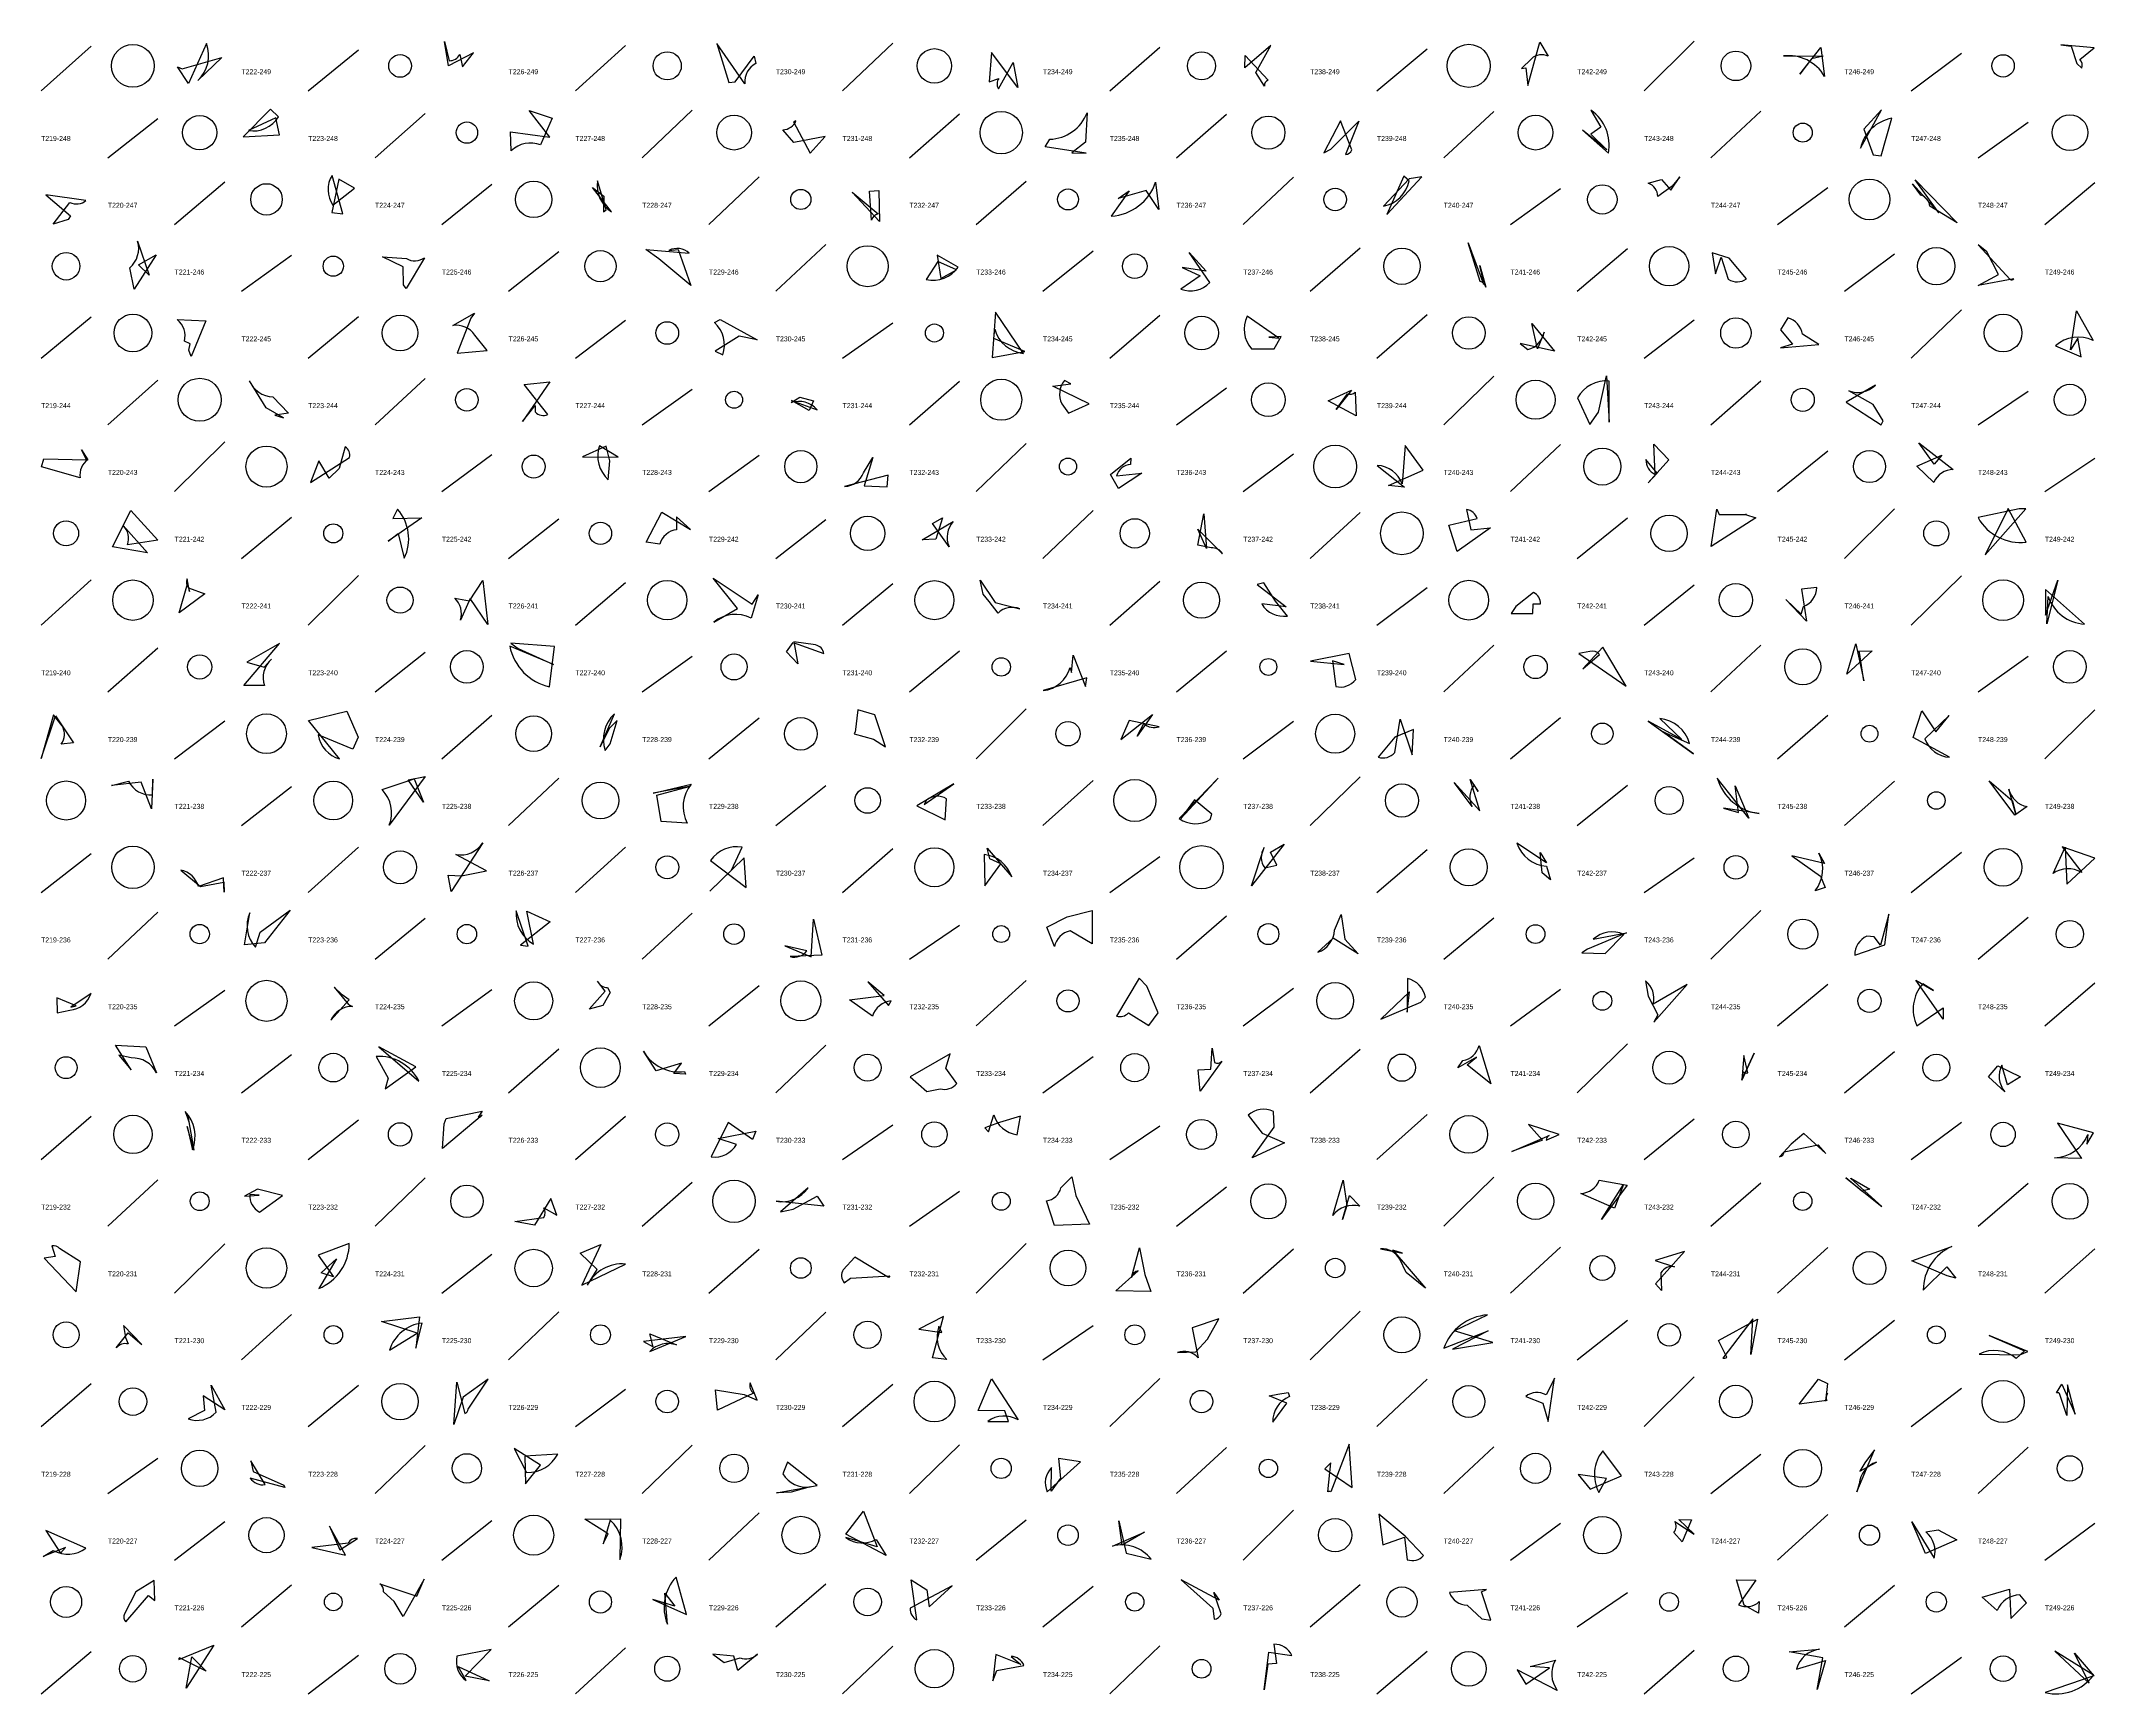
# Model space of a CAD drawing. Header units: millimetres. Extents: x -1 to 9990, y 0 to 15990.
# Drawn here: x 8760 to 9990, y 9000 to 9990 of the extents above; entities that cross this region are included whole.
import ezdxf

# ---------------------------------------------------------------- set-up
doc = ezdxf.new("R2010")
doc.units = ezdxf.units.MM
doc.layers.add('TEXT', color=3, linetype='Continuous')
doc.layers.add('WALL', color=1, linetype='Continuous')

msp = doc.modelspace()

# ---------------------------------------------------------------- linework, layer by layer
for points in [[(8844.5, 9973.2), (8868.2, 9980.1), (8853.9, 9966.2, 0.3), (8859.1, 9988.3), (8848.3, 9964.5), (8841.8, 9974.4)], [(9003.9, 9975), (9001.6, 9989.5), (9004.3, 9978.1, 0.3), (9010.8, 9981.8), (9012.3, 9974.4), (9018.9, 9982.7)], [(9175.7, 9965.4), (9187.1, 9980.7), (9188, 9976.5, 0.3), (9181.5, 9964.3), (9164.7, 9988.3), (9171.9, 9965.1)], [(9650.3, 9963.3), (9657.5, 9989.1), (9662.6, 9980.8, 0.3), (9652.5, 9979.3), (9646.6, 9973.4), (9649.2, 9973.8)], [(9329.2, 9983), (9327.8, 9965.5), (9333.6, 9967.5, 0.3), (9333.3, 9961.2), (9342.2, 9977.1), (9344.9, 9962.1)], [(9480.9, 9973.8), (9481.2, 9981.2), (9494.8, 9966.4, 0.3), (9492.6, 9962.9), (9487.4, 9971.1), (9496.4, 9987.2)], [(9813.2, 9970), (9825.8, 9985.9), (9828.1, 9968.7, 0.3), (9803.4, 9980.9), (9827.2, 9980.8), (9820.3, 9979.2)], [(9975.7, 9986.7), (9979.1, 9976.4), (9982.1, 9973.6, 0.3), (9980.9, 9978.9), (9989.5, 9985.8), (9969.5, 9987.6)], [(8902.7, 9933.6), (8900.5, 9943.8), (8884.2, 9936.2, 0.3), (8902.1, 9944.4), (8897.3, 9949.1), (8881.1, 9932.5)], [(9052.3, 9948.2), (9066.1, 9943.7), (9059.1, 9927.6, 0.3), (9041.6, 9924.1), (9041.1, 9935.5), (9064.6, 9932.3)], [(9229.5, 9932.7), (9210.9, 9929.1), (9204.2, 9936.7, 0.3), (9212.1, 9942.1), (9210.6, 9941.4), (9220.6, 9922.7)], [(9385.9, 9922.7), (9361.3, 9926.4), (9364.1, 9931, 0.3), (9386.4, 9946.9), (9385.4, 9929.2), (9377.2, 9923)], [(9532.5, 9925), (9549.2, 9941.9), (9541.1, 9921.9, 0.3), (9544.9, 9924.7), (9538.2, 9942), (9528.3, 9922.9)], [(9697.6, 9924.7), (9683.1, 9936.4), (9698.6, 9922.7, 0.3), (9688.2, 9948.4), (9694.2, 9938.2), (9688.2, 9934.1)], [(9857.2, 9921.7), (9861.9, 9921.2), (9868.3, 9943.6, 0.3), (9849.6, 9925.6), (9862.1, 9948.7), (9851.6, 9937)], [(8934.1, 9887.1), (8940.7, 9886.4), (8934.3, 9909.4, 0.3), (8934.8, 9891.6), (8947.8, 9901.8), (8938.4, 9907.2)], [(9096.9, 9887.5), (9098.5, 9888.7), (9093.3, 9906.1, 0.3), (9101.6, 9887.6), (9090.3, 9902.1), (9097.1, 9896.9)], [(9405.1, 9895.5), (9411.7, 9900.1), (9400.9, 9884.9, 0.3), (9427.5, 9905.3), (9429.3, 9889), (9421.8, 9900.3)], [(9586.9, 9908.6), (9579.3, 9907.4), (9563.9, 9890.9, 0.3), (9579.4, 9906.1), (9576.1, 9909), (9565.9, 9886)], [(9741.5, 9908.5), (9736.9, 9903), (9728.3, 9896.8, 0.3), (9722.5, 9904.7), (9730.4, 9907), (9736, 9900.6)], [(9882.4, 9906.7), (9907.6, 9881), (9891.2, 9890.9, 0.3), (9885.8, 9897.5), (9880.8, 9904.4), (9896.5, 9886.9)], [(8776.3, 9882.9), (8767.3, 9880.1), (8777.3, 9893.2, 0.3), (8786.9, 9894.4), (8762.8, 9897.8), (8777.7, 9885.2)], [(9262.2, 9881.7), (9245.7, 9899.4), (9261.3, 9886.3, 0.3), (9257.4, 9882.6), (9256.1, 9900), (9261.8, 9900.3)], [(8829, 9861.9), (8815.7, 9841.2), (8813.1, 9854.1, 0.3), (8817.8, 9870), (8824.7, 9849.7), (8818.3, 9855.9)], [(9129.9, 9859.5), (9122.2, 9865), (9148.2, 9862.9, 0.3), (9136, 9864.5), (9141.6, 9865.1), (9149.1, 9843.5)], [(9623, 9849.3), (9621.6, 9855.4), (9625.3, 9842.5, 0.3), (9621.8, 9845.9), (9614.6, 9869.1), (9623.8, 9844.3)], [(9925.3, 9863.7), (9920.1, 9867.9), (9939.2, 9847.1, 0.3), (9941.4, 9847.4), (9920.1, 9843.5), (9932.3, 9850)], [(8976.8, 9854.6), (8964.5, 9860.7), (8978.8, 9859.6, 0.3), (8989.7, 9860.1), (8978.7, 9841.6), (8977, 9843.9)], [(9308.3, 9852.8), (9297, 9857.9), (9290.1, 9847.1, 0.3), (9309.3, 9854.4), (9296.7, 9861.7), (9298.9, 9847.7)], [(9443.3, 9854.2), (9454.2, 9849.2), (9442.6, 9841.3, 0.3), (9460, 9845.2), (9447.6, 9863.3), (9457.8, 9852.1)], [(9762.8, 9850.4), (9766.2, 9860.5), (9770.4, 9847.2, 0.3), (9781.3, 9847.4), (9770.9, 9859.9), (9760.8, 9863)], [(9975.4, 9805), (9979, 9828.2), (9988.9, 9810.6, 0.3), (9966.3, 9807.3), (9981.7, 9800.7), (9979.8, 9812)], [(8848.5, 9804.8), (8849.3, 9808.6), (8845.8, 9810.1, 0.3), (8841.6, 9823), (8858.7, 9822.2), (8849.8, 9801)], [(9009.2, 9803), (9027.2, 9804.6), (9019.7, 9813.8, 0.3), (9006.6, 9819.4), (9019.5, 9826.8), (9017.3, 9823.9)], [(9178.1, 9813.2), (9163.7, 9804.2), (9168.3, 9801.9, 0.3), (9163.2, 9821.3), (9166.7, 9823), (9188.9, 9811)], [(9349.2, 9803.9), (9330.6, 9811.7), (9331.1, 9817.2, 0.3), (9348.4, 9802.7), (9331.5, 9827.5), (9329.5, 9800.3)], [(9495.3, 9812.6), (9501.3, 9811.9), (9482.2, 9825, 0.3), (9484.9, 9805.5), (9498.5, 9805.6), (9502.7, 9812.9)], [(9666.3, 9804.2), (9645.7, 9808.7), (9650.4, 9805.1, 0.3), (9660.2, 9815.5), (9656.2, 9805.6), (9652.8, 9820.6)], [(9801.7, 9806.2), (9824.7, 9808.1), (9814.8, 9814.2, 0.3), (9806, 9824.1), (9801.7, 9816.9), (9808.8, 9808.4)], [(8905.1, 9764.1), (8894.8, 9770.1), (8884.8, 9786.4, 0.3), (8898.8, 9776.8), (8908.1, 9767), (8900, 9765.7)], [(9048.3, 9761.9), (9055.8, 9771.5), (9055.8, 9767.7, 0.3), (9063.5, 9766.1), (9049.3, 9784.1), (9064.6, 9785.7)], [(9365.9, 9783.1), (9376.6, 9784.5), (9372.9, 9786.5, 0.3), (9371.3, 9772.6), (9375.3, 9767), (9387.6, 9772.6)], [(9544.8, 9780.8), (9535.5, 9769.1), (9542.3, 9778.6, 0.3), (9546.9, 9779.5), (9547.6, 9765.4), (9530.9, 9774.4)], [(9697.4, 9789.3), (9699, 9761.6), (9699.1, 9786.2, 0.3), (9680.2, 9776.2), (9687.5, 9760.1), (9692.7, 9767.5)], [(9863.2, 9762.3), (9857.1, 9772.2), (9842.7, 9780.3, 0.3), (9858.5, 9783.8), (9841, 9773.5), (9862, 9760)], [(9219.9, 9768.5), (9209.4, 9774.6), (9224.8, 9769, 0.3), (9209.3, 9773.3), (9214.5, 9776.5), (9222.6, 9774.3)], [(8787.3, 9739), (8784.2, 9745.1), (8788.1, 9739.1, 0.3), (8783.4, 9728.3), (8760.2, 9734.8), (8761.7, 9739.6)], [(8926.4, 9738.4), (8921.3, 9725.5), (8944.8, 9740.4, 0.3), (8942.1, 9746.9), (8938.6, 9733.9), (8932.5, 9728.1)], [(9084.2, 9740.8), (9105.6, 9740.7), (9094.4, 9747.5, 0.3), (9099.7, 9727.1), (9100.6, 9738.5), (9098.5, 9747.2)], [(9587.8, 9732.8), (9577, 9747.6), (9575.1, 9724.6, 0.3), (9560.2, 9735.7), (9576.5, 9722.7), (9566.9, 9723.7)], [(9722.5, 9725.2), (9727.8, 9731), (9721.1, 9739.3, 0.3), (9726.6, 9730.3), (9725.9, 9748.5), (9734.8, 9739)], [(9893.7, 9736.5), (9884.6, 9749.3), (9905.2, 9733.2, 0.3), (9893.5, 9725.5), (9883.3, 9735.3), (9898.3, 9741.8)], [(9266.7, 9722.9), (9267.4, 9729.8), (9241.2, 9723.1, 0.3), (9252.5, 9731.3), (9258.2, 9740.4), (9252.9, 9723.4)], [(9400.4, 9730.3), (9412.6, 9740), (9412.4, 9736.3, 0.3), (9404.1, 9729.5), (9419.2, 9731), (9405.2, 9721.8)], [(8813.7, 9708.6), (8829.9, 9690.9), (8811.8, 9688.2, 0.3), (8809.1, 9699.7), (8823.7, 9683.4), (8802.7, 9687)], [(8967.9, 9690.3), (8973.9, 9694.9), (8977.5, 9680.1, 0.3), (8973.5, 9709.5), (8970.7, 9703.8), (8988.1, 9704.3)], [(9149, 9697.4), (9140.6, 9704.8), (9140.6, 9697.2, 0.3), (9130.5, 9688.6), (9122.3, 9689.8), (9131.8, 9707.6)], [(9457.9, 9686), (9452.8, 9697.5), (9467.5, 9682.8, 0.3), (9460.7, 9686.3), (9452.8, 9687.9), (9456.4, 9706.6)], [(9608, 9684.1), (9603.1, 9699.9), (9620.1, 9703.8, 0.3), (9613.6, 9709.2), (9616.2, 9697.1), (9628, 9698.4)], [(9763.5, 9709.5), (9765, 9706.3), (9781.3, 9706.3, 0.3), (9780.7, 9706.3), (9786.9, 9704.3), (9760.1, 9687.2)], [(9948.6, 9709.7), (9944.7, 9709.7), (9920, 9704.4, 0.3), (9948.8, 9689.7), (9938, 9709.8), (9924.2, 9682.1)], [(9295.9, 9691.5), (9287.7, 9691.1), (9306.3, 9702.2, 0.3), (9303.8, 9686.9), (9293.9, 9701), (9299.8, 9704.3)], [(8847.7, 9664.8), (8848.9, 9660.1), (8847.5, 9667.8, 0.3), (8848.3, 9662.3), (8858, 9658.8), (8842.6, 9647.4)], [(9185.9, 9652.5), (9189.5, 9658.2), (9185.2, 9644.2, 0.3), (9162.8, 9641.8), (9177, 9649.9), (9162.4, 9668.2)], [(9027.6, 9640.5), (9017, 9656), (9011.1, 9643.1, 0.3), (9007.7, 9656.1), (9016.6, 9654.5), (9024.5, 9666.7)], [(9322.3, 9667), (9331.3, 9653.5), (9346.2, 9649.8, 0.3), (9333.1, 9647.2), (9327.7, 9654.1), (9324.1, 9658.5)], [(9488.3, 9664.4), (9505.6, 9650.9), (9491, 9652.7, 0.3), (9506.4, 9645.5), (9499.3, 9654.4), (9492.2, 9665.3)], [(9653.4, 9647.1), (9653.6, 9652.8), (9658, 9652.7, 0.3), (9653.8, 9659.6), (9643.2, 9651.1), (9640.4, 9647.1)], [(9804.8, 9655.3), (9814.1, 9646.7), (9815.4, 9651.2, 0.3), (9823.5, 9662.6), (9814.3, 9661.5), (9817.2, 9642.4)], [(9967.7, 9666.9), (9961.3, 9640.9), (9961.9, 9657.2, 0.3), (9983.8, 9640.6), (9960.5, 9661.3), (9960.5, 9646.1)], [(8883.2, 9617.9), (8893.6, 9614.9), (8897.9, 9619.6, 0.3), (8893.8, 9603.8), (8881.4, 9603.8), (8902.8, 9629.1)], [(9045.7, 9626.1), (9066.8, 9616.5), (9040.7, 9627.5, 0.3), (9064.5, 9603.1), (9067.5, 9627.2), (9041.4, 9629.3)], [(9206.5, 9624), (9210.4, 9629.6), (9228.8, 9623, 0.3), (9223.8, 9628.2), (9210.8, 9630), (9213.2, 9616.8)], [(9385.5, 9603.2), (9386.2, 9608.4), (9360.2, 9600.8, 0.3), (9376.3, 9614.7), (9377, 9611.6), (9378, 9622.1)], [(9540.4, 9616.4), (9533.5, 9618.6), (9535.3, 9603.3, 0.3), (9547.3, 9607.5), (9543.4, 9623.1), (9520.2, 9618.5)], [(9695.3, 9626.8), (9683.3, 9613.9), (9693.4, 9622.5, 0.3), (9687.6, 9624.3), (9681, 9623), (9709.2, 9603.5)], [(9846.9, 9628.8), (9851.7, 9606.7), (9849, 9623.7, 0.3), (9847.7, 9624.4), (9856.5, 9624.6), (9841.5, 9610.7)], [(8768.7, 9585.7), (8779.5, 9569.5), (8772.1, 9568.7, 0.3), (8772.6, 9579.8), (8767.4, 9586.4), (8760.1, 9560.1)], [(8949.9, 9572.9), (8946.7, 9565.8), (8926, 9574.3, 0.3), (8938.8, 9560), (8920.2, 9582.9), (8943.1, 9588.6)], [(9100.2, 9578.2), (9094.8, 9567.1), (9103.4, 9586.9, 0.3), (9097.9, 9564.9), (9100.8, 9569), (9105.1, 9583)], [(9259.3, 9586.4), (9249.1, 9589.4), (9247.5, 9575.9, 0.3), (9247, 9575), (9258.6, 9571.8), (9265.8, 9567.1)], [(9425.6, 9586.6), (9416.5, 9573.5), (9420.5, 9581.2, 0.3), (9429.6, 9579.2), (9411.6, 9583), (9406.7, 9571.6)], [(9582, 9577.6), (9570.7, 9573), (9560.7, 9560.9, 0.3), (9570.7, 9563.8), (9573.9, 9583.7), (9581.1, 9562.3)], [(9749.6, 9562.9), (9731.4, 9576.2), (9747.3, 9569.2, 0.3), (9729.4, 9584.2), (9742.6, 9571.6), (9722.5, 9582.5)], [(9894.8, 9576.1), (9902.7, 9585.9), (9888.1, 9572, 0.3), (9903, 9560.9), (9881.1, 9572.8), (9886.4, 9588.7)], [(8820, 9545.9), (8802.1, 9544), (8812.4, 9546.5, 0.3), (8826.8, 9538.3), (8826.9, 9547.7), (8826.1, 9530.1)], [(8979.9, 9547.3), (8990, 9549.4), (8968.5, 9520.3, 0.3), (8964.2, 9541.5), (8983.4, 9547.9), (8989.1, 9534)], [(9148.1, 9543.3), (9126.6, 9539.4), (9149.3, 9544.8, 0.3), (9146.9, 9521.4), (9131.4, 9522.5), (9128.8, 9538.2)], [(9284.5, 9531.8), (9301.5, 9523.4), (9302.3, 9536.1, 0.3), (9290.2, 9535.3), (9288.8, 9532.7), (9306.6, 9544.9)], [(9442.5, 9524.2), (9464.9, 9548.4), (9441.6, 9524.2, 0.3), (9460.2, 9523.6), (9461.1, 9526.8), (9450.8, 9535.4)], [(9615.9, 9547.5), (9620.6, 9540.4), (9618.3, 9544.3, 0.3), (9617, 9531.5), (9606.3, 9545.7), (9621.7, 9528.8)], [(9774.5, 9543.8), (9782.8, 9524.4), (9763.8, 9548.4, 0.3), (9788.9, 9527.2), (9767.6, 9530.4), (9776.6, 9527.9)], [(9940.7, 9534.8), (9942.6, 9526.9), (9938.5, 9541.7, 0.3), (9949.4, 9531.4), (9942.1, 9526.2), (9926.6, 9546.8)], [(9011.8, 9489.9), (9026.7, 9492.8), (9008.4, 9502.6, 0.3), (9024.6, 9509.7), (9005.6, 9480.5), (9003.8, 9490.3)], [(9504.4, 9508.8), (9484.8, 9483.9), (9492.4, 9506.8, 0.3), (9492.8, 9494.6), (9500, 9496.2), (9496.2, 9504.1)], [(9657.7, 9503.9), (9661.6, 9497.7), (9643.8, 9509.5, 0.3), (9661.6, 9495.6), (9663.9, 9487.4), (9658.9, 9491.7)], [(9160.5, 9480.8), (9173.5, 9493.2), (9179.9, 9507, 0.3), (9161, 9499), (9182.2, 9482.8), (9181.1, 9500.7)], [(9328.2, 9500), (9326.6, 9506.4), (9341.3, 9489.3, 0.3), (9324.8, 9502.6), (9325.1, 9483.8), (9334.8, 9497)], [(9825.6, 9489.7), (9828.4, 9482.9), (9822.5, 9481, 0.3), (9824.6, 9503.5), (9828.1, 9497.2), (9808.4, 9501.9)], [(9990, 9500.4), (9970.3, 9507.2), (9982.1, 9491.9, 0.3), (9964.9, 9491.2), (9972.1, 9507.1), (9973.2, 9484.9)], [(8869.7, 9480.1), (8869.3, 9488.6), (8854.2, 9483.4, 0.3), (8843.7, 9493.3), (8855.4, 9483.5), (8869.4, 9486)], [(8893.8, 9449.7), (8881.9, 9448.6), (8885, 9467.7, 0.3), (8888.4, 9447.1), (8891.3, 9456.1), (8909.1, 9469.4)], [(9047.2, 9448.3), (9051.7, 9447.8), (9044.6, 9469, 0.3), (9054.9, 9449), (9051, 9468.8), (9064.8, 9462.3)], [(9222.5, 9463.9), (9227.6, 9442.3), (9208.7, 9441.5, 0.3), (9218.6, 9444.9), (9205.5, 9447.9), (9221.2, 9441.3)], [(9389.4, 9469.1), (9389.4, 9449.1), (9376.2, 9456.9, 0.3), (9366.9, 9447.5), (9362.3, 9459.2), (9374.5, 9465.3)], [(9548.7, 9443.2), (9533.8, 9452.6), (9524.7, 9444.1, 0.3), (9534.6, 9457.4), (9538.5, 9466.8), (9540.7, 9452)], [(9861.6, 9448.3), (9857.7, 9453.4), (9853.4, 9453.8, 0.3), (9846.2, 9442.3), (9864.1, 9448.6), (9866.6, 9467)], [(9682.8, 9443.8), (9696.6, 9443.3), (9707.9, 9454.8, 0.3), (9689.6, 9451.9), (9709.4, 9455.7), (9686.1, 9446)], [(8935.6, 9423.3), (8944.1, 9412.8), (8946.5, 9411.7, 0.3), (8933.5, 9403.4), (8944.6, 9415.7), (8940.3, 9418.7)], [(9088.2, 9410), (9097.8, 9420.9), (9093.2, 9426.8, 0.3), (9099.2, 9423), (9100.9, 9420), (9096.4, 9412.3)], [(9255.1, 9426.3), (9267.6, 9412.2), (9269.1, 9415, 0.3), (9257.9, 9405.8), (9244.2, 9415.6), (9265, 9418.3)], [(9422.2, 9423.9), (9417.6, 9428.5), (9404.1, 9405.9, 0.3), (9411.2, 9407.8), (9423.5, 9400.2), (9428.9, 9407.8)], [(9562.4, 9404.1), (9586.4, 9414.2), (9589.1, 9417.2, 0.3), (9578.3, 9428.3), (9578.1, 9408.2), (9579.6, 9420.4)], [(9725.8, 9402.2), (9745.9, 9424.9), (9725.5, 9413.1, 0.3), (9720.8, 9427), (9722.5, 9417.9), (9728.2, 9406.6)], [(9882.8, 9427.4), (9893.3, 9421.3), (9886.9, 9425.2, 0.3), (9883.4, 9400.1), (9899.2, 9410.8), (9899.2, 9404.1)], [(8769.5, 9416.8), (8769.6, 9407.9), (8777.2, 9409.4, 0.3), (8789.9, 9419.4), (8777.8, 9411.3), (8781.1, 9412.1)], [(8804.6, 9388.4), (8822.7, 9387.4), (8829.2, 9371.8, 0.3), (8814, 9380.8), (8806.6, 9382.5), (8814, 9373.7)], [(8984.4, 9375.5), (8962.2, 9387.4), (8986.3, 9366.9, 0.3), (8960.6, 9381.7), (8967.9, 9368.7), (8966, 9362.4)], [(9460.5, 9374), (9461.3, 9386.7), (9462.8, 9378, 0.3), (9467.2, 9378.8), (9454.2, 9360.9), (9453, 9373.6)], [(9619.6, 9381.2), (9608.4, 9374.8), (9611.4, 9379.2, 0.3), (9621.3, 9388.3), (9628.3, 9365.4), (9614.1, 9376.7)], [(9143.6, 9377.7), (9128.3, 9373), (9120.7, 9384.8, 0.3), (9145.4, 9372.6), (9145.9, 9371), (9139, 9371.4)], [(9280.4, 9369.6), (9290.4, 9360.7), (9298.4, 9362.3, 0.3), (9308.4, 9365.6), (9301.8, 9374.7), (9304.4, 9383.2)], [(9786, 9383.6), (9778.6, 9367.5), (9779.6, 9372.5, 0.3), (9782.1, 9371.9), (9779.7, 9382.2), (9778.6, 9367.5)], [(9945.5, 9369.5), (9937.7, 9364.8), (9934.2, 9376.5, 0.3), (9936, 9360.6), (9926.3, 9369.6), (9931.8, 9376)], [(8851.5, 9325.6), (8847.5, 9339.8), (8850.6, 9325.8, 0.3), (8846.2, 9348.8), (8848.5, 9342.8), (8847.8, 9345.9)], [(9002.5, 9344.6), (9024.1, 9348.9), (9021.7, 9345.4, 0.3), (9024.1, 9346.5), (9000.4, 9326.6), (9001.4, 9341.3)], [(9485.2, 9320.9), (9498.4, 9339.3), (9498, 9348.8, 0.3), (9482.8, 9346.5), (9491.3, 9335.7), (9504.6, 9330)], [(9186, 9332), (9171.5, 9342.1), (9161.4, 9321.5, 0.3), (9176.5, 9329), (9165.4, 9332.6), (9188.1, 9336.9)], [(9325.1, 9338.9), (9327.4, 9336.5), (9330.6, 9346.8, 0.3), (9344.5, 9334.8), (9346.5, 9346), (9334, 9342.2)], [(9659.2, 9331.5), (9640.8, 9324.8), (9663.1, 9334.4, 0.3), (9661.4, 9331.6), (9669.2, 9334.9), (9650.7, 9341)], [(9967.6, 9341.7), (9981.9, 9320.6), (9965.8, 9321, 0.3), (9985.7, 9335), (9985.2, 9329.2), (9989.2, 9335.9)], [(9815.6, 9335.5), (9808.1, 9329.2), (9801.2, 9321.5, 0.3), (9803.9, 9324.5), (9824.3, 9328.8), (9828.9, 9323.5)], [(8881.8, 9298.1), (8890.7, 9298.7), (8885, 9299, 0.3), (8890.8, 9288.5), (8904.5, 9298.5), (8889.7, 9302.3)], [(9224.8, 9298), (9228.7, 9292.1), (9200.3, 9295, 0.3), (9219.3, 9303.1), (9202.9, 9288.7), (9210.5, 9290.3)], [(9387.8, 9281.3), (9367, 9280.5), (9362.1, 9295.2, 0.3), (9370.8, 9303), (9377.2, 9309.7), (9379.7, 9298.5)], [(9539.3, 9284), (9543.5, 9298.4), (9549.8, 9292, 0.3), (9533.6, 9286.5), (9539.8, 9307.6), (9542, 9292.4)], [(9707.7, 9305), (9702.3, 9290.8), (9682.1, 9299.7, 0.3), (9693.2, 9307.6), (9709.8, 9304.7), (9694.5, 9284)], [(9840.8, 9309), (9862.4, 9291.9), (9843.8, 9308.6, 0.3), (9843.8, 9308.9), (9855.2, 9302.2), (9850.5, 9301.1)], [(9055.4, 9280.6), (9043.7, 9282.8), (9061.1, 9285.3, 0.3), (9061.1, 9291.1), (9068.9, 9286.7), (9065.2, 9296.6)], [(8781, 9240.7), (8783.6, 9258.8), (8771.1, 9266.6, 0.3), (8766.5, 9268.2), (8768.5, 9261.8), (8761.9, 9260.9)], [(8927.8, 9252.1), (8937, 9260.5), (8926.3, 9242.7, 0.3), (8944.6, 9269.7), (8926, 9262.6), (8935.2, 9249.8)], [(9095.3, 9269.1), (9083.9, 9244.8), (9109.9, 9257.4, 0.3), (9087.2, 9244.8), (9093.1, 9254.1), (9082.8, 9263.9)], [(9424.7, 9241), (9403.6, 9241.3), (9417, 9253.4, 0.3), (9413, 9249.4), (9417.9, 9267.1), (9421, 9251.1)], [(9589, 9243), (9577.6, 9252.4), (9573.7, 9260.2, 0.3), (9562.2, 9266.5), (9575.3, 9263.9), (9569.5, 9265.6)], [(9744.3, 9264.9), (9726.6, 9259.5), (9738.3, 9255.8, 0.3), (9730.1, 9252.2), (9730.4, 9241.5), (9726.8, 9245.6)], [(9901.5, 9250.3), (9880.4, 9259.3), (9904.4, 9267.9, 0.3), (9887.2, 9241.8), (9901.4, 9255.8), (9906.7, 9248.9)], [(9267.5, 9249.4), (9247.4, 9261.4), (9240.3, 9254, 0.3), (9240.9, 9246.2), (9244.8, 9249), (9268.3, 9250.4)], [(8986.7, 9225.7), (8984.4, 9207), (8988.3, 9222, 0.3), (8968.7, 9205.8), (8985.2, 9216), (8963.8, 9222.9)], [(9285.7, 9218.3), (9299.4, 9216.4), (9297.7, 9220.2, 0.3), (9302.5, 9200.2), (9293.8, 9201.3), (9300.4, 9225.9)], [(9629.5, 9210.3), (9606.2, 9217.3), (9626.2, 9226.9, 0.3), (9600.1, 9206.9), (9626.6, 9217.4), (9605.2, 9206.3)], [(8809.4, 9220.6), (8810.5, 9213.3), (8812.1, 9209.5, 0.3), (8805, 9207.1), (8812.1, 9216.1), (8820.3, 9209.2)], [(9126.6, 9207.7), (9124.5, 9215.5), (9140.5, 9208.9, 0.3), (9124.6, 9205), (9146.2, 9214), (9120.8, 9211)], [(9465.4, 9224.5), (9449.4, 9219.2), (9453, 9201.3, 0.3), (9440.5, 9204.4), (9451.6, 9204.8), (9458.6, 9212.4)], [(9783.9, 9203.2), (9785.1, 9224.6), (9767.1, 9201.1, 0.3), (9769.6, 9201.6), (9764.6, 9211.6), (9788, 9224.4)], [(9926.7, 9214.6), (9947.8, 9205.3), (9942.8, 9200.8, 0.3), (9920.6, 9203.5), (9945.1, 9203.1), (9949.8, 9204.9)], [(9007.2, 9161.3), (9008.9, 9186.6), (9013.7, 9167.8, 0.3), (9015.8, 9170.5), (9027.8, 9188.4), (9012.7, 9177.6)], [(9321.3, 9169.7), (9329.1, 9188.6), (9345.1, 9164.1, 0.3), (9327, 9163.1), (9339.3, 9163), (9337.1, 9169.4)], [(9666.3, 9189), (9662.8, 9181.7), (9661.3, 9179, 0.3), (9649.1, 9178.1), (9659.3, 9174.1), (9662.5, 9163)], [(9829.9, 9185.8), (9828.7, 9175.2), (9829.8, 9180.1, 0.3), (9829.5, 9175.6), (9812.9, 9173.4), (9824.4, 9188.4)], [(8857, 9178.4), (8857.9, 9169.6), (8848, 9164.7, 0.3), (8864.8, 9168.6), (8861.9, 9184.9), (8870, 9170)], [(9181.1, 9179.2), (9188.8, 9175.8), (9184.6, 9186.2, 0.3), (9186.6, 9180), (9165.1, 9169.8), (9163.8, 9182)], [(9500.6, 9179.5), (9506.9, 9180.4), (9507.6, 9178.1, 0.3), (9497.6, 9162.7), (9506.1, 9174.1), (9495.4, 9178.4)], [(9973.6, 9185), (9973.2, 9166.6), (9968.7, 9179.9, 0.3), (9966.9, 9180.2), (9970.2, 9185.4), (9978.1, 9167.5)], [(8905.4, 9124.9), (8905.9, 9123.5), (8885.2, 9129.2, 0.3), (8894.2, 9125.3), (8885.6, 9139.6), (8887, 9133.1)], [(9059, 9136.9), (9043.4, 9147), (9050.8, 9132.6, 0.3), (9069.4, 9143.6), (9049.8, 9142.4), (9050.2, 9125.7)], [(9370.6, 9129.2), (9364.9, 9121.3), (9365.1, 9135.5, 0.3), (9362.5, 9121), (9382.5, 9138.9), (9369.4, 9140.9)], [(9545.1, 9123.5), (9543.3, 9149.4), (9532.4, 9121, 0.3), (9530.6, 9120.9), (9532.5, 9138.3), (9528.9, 9134.7)], [(9687.7, 9122.6), (9706.5, 9130.5), (9695.3, 9145.5, 0.3), (9692.9, 9120.6), (9697.5, 9128.9), (9680.6, 9131.3)], [(9852.3, 9138.3), (9849.2, 9133.4), (9859.1, 9138.7, 0.3), (9848.8, 9125.7), (9847.5, 9121), (9857.9, 9146.2)], [(9224.7, 9124.8), (9207.1, 9138.7), (9204.3, 9131.7, 0.3), (9220.5, 9123.9), (9209.2, 9120.8), (9200.4, 9120.4)], [(9085.6, 9104.5), (9107, 9104.8), (9106.7, 9080.5, 0.3), (9100.9, 9103.9), (9096.7, 9089.8), (9099.7, 9095.7)], [(9252.5, 9109.4), (9260.8, 9088), (9242, 9093.6, 0.3), (9260.1, 9092.5), (9266.2, 9082.8), (9242, 9095.6)], [(9405.4, 9103.6), (9409.9, 9084.3), (9424.8, 9080.6, 0.3), (9401.6, 9088.4), (9420.8, 9096.8), (9407.5, 9089)], [(9563.6, 9089.2), (9576.5, 9093.8), (9578.2, 9080.3, 0.3), (9587.9, 9082.8), (9576.9, 9094.3), (9561.1, 9107.5)], [(9748.3, 9104.2), (9742.8, 9091.1), (9737.9, 9096.6, 0.3), (9738.5, 9103.2), (9749.9, 9095.5), (9740.8, 9104.4)], [(9888.5, 9084), (9880.4, 9103), (9893.7, 9081.3, 0.3), (9888.8, 9097), (9896.2, 9098.2), (9907.4, 9092.2)], [(8774.6, 9087.6), (8761.3, 9082.2), (8767.3, 9085.9, 0.3), (8786.9, 9087.2), (8762.9, 9097.8), (8771.6, 9084.2)], [(8932.7, 9100.4), (8939, 9086.3), (8949.4, 9093.1, 0.3), (8944, 9090.3), (8922.2, 9087.7), (8942.3, 9083.1)], [(8827.8, 9067.8), (8816.7, 9061.1), (8809.9, 9047.9, 0.3), (8810.8, 9043.1), (8824.3, 9058.9), (8828.1, 9055.9)], [(8976.9, 9046.2), (8971.5, 9055.2), (8965, 9061, 0.3), (8962.8, 9065.9), (8985.1, 9058.4), (8989.4, 9068.6)], [(9126.4, 9056.4), (9146.5, 9047.5), (9140.3, 9069.8, 0.3), (9135.1, 9041.7), (9133.5, 9060.3), (9139.5, 9052.5)], [(9291.9, 9052.1), (9305.6, 9064.6), (9280.4, 9051.2, 0.3), (9284.5, 9044.2), (9281, 9068.2), (9290.4, 9062.2)], [(9442.7, 9068.3), (9461.7, 9051.3), (9462.5, 9044.6, 0.3), (9466.7, 9047.9), (9462.4, 9060.7), (9465.5, 9056)], [(9775.4, 9068.3), (9787, 9068.1), (9776.5, 9053.2, 0.3), (9789, 9055.2), (9788.6, 9048.2), (9780, 9053)], [(9622.7, 9061.1), (9625.7, 9062.5), (9603.4, 9060.6, 0.3), (9614, 9053), (9622.8, 9044.8), (9628.2, 9044.1)], [(9939.7, 9045), (9949.1, 9054.4), (9945.1, 9059.3, 0.3), (9931.5, 9049.8), (9922.5, 9057.9), (9938.8, 9062.7)], [(8850.2, 9022.2), (8858.8, 9013.6), (8842.8, 9021.6, 0.3), (8842.4, 9020.5), (8863.5, 9029.1), (8846.8, 9003.3)], [(9492.5, 9002.4), (9495.3, 9025), (9509, 9023, 0.3), (9498.3, 9029.7), (9499.9, 9018.1), (9494.6, 9017.8)], [(9013.9, 9010.5), (9029.5, 9026.6), (9009, 9022.5, 0.3), (9014.6, 9007.9), (9009.8, 9016.4), (9028.3, 9007.8)], [(9162.2, 9023.8), (9169.1, 9018.7), (9178.6, 9021.6, 0.3), (9189, 9023.7), (9177.2, 9014), (9174.9, 9022.6)], [(9329.9, 9007.7), (9332.4, 9014), (9348.6, 9016.9, 0.3), (9340.9, 9022.4), (9346.7, 9017.6), (9331.8, 9023.6)], [(9663.3, 9015.5), (9651.7, 9016.4), (9666.9, 9020.2, 0.3), (9668, 9002), (9644, 9014.3), (9649.2, 9005.7)], [(9827, 9021.6), (9806.9, 9025.1), (9825.1, 9026.7, 0.3), (9811.2, 9014.8), (9828.7, 9019.9), (9823.7, 9002.6)], [(9977.8, 9024.3), (9989.3, 9010.8), (9960.2, 9000.7, 0.3), (9989.2, 9011.2), (9965.9, 9025.5), (9986.6, 9006.3)]]:
    msp.add_lwpolyline(points, format="xyb", close=True)
for centre, radius in [((8815, 9975), 12.8), ((9615, 9975), 12.9), ((8975, 9975), 6.83), ((9135, 9975), 8.41), ((9295, 9975), 10.3), ((9455, 9975), 8.4), ((9775, 9975), 8.86), ((9935, 9975), 6.69), ((8855, 9935), 10.3), ((9015, 9935), 6.4), ((9175, 9935), 10.4), ((9335, 9935), 12.7), ((9495, 9935), 9.95), ((9655, 9935), 10.4), ((9815, 9935), 5.69), ((9975, 9935), 10.7), ((8895, 9895), 9.43), ((9055, 9895), 10.9), ((9535, 9895), 6.74), ((9695, 9895), 8.8), ((9855, 9895), 12.2), ((9215, 9895), 6.04), ((9375, 9895), 6.27), ((9255, 9855), 12.3), ((9575, 9855), 10.9), ((9735, 9855), 11.8), ((9895, 9855), 11.2), ((8775, 9855), 8.26), ((8935, 9855), 6.05), ((9095, 9855), 9.39), ((9415, 9855), 7.37), ((8815, 9815), 11.3), ((8975, 9815), 10.7), ((9135, 9815), 6.78), ((9295, 9815), 5.4), ((9455, 9815), 10.1), ((9615, 9815), 9.76), ((9775, 9815), 9.12), ((9935, 9815), 11.3), ((8855, 9775), 12.9), ((9015, 9775), 6.78), ((9175, 9775), 5.07), ((9335, 9775), 12.3), ((9495, 9775), 10.1), ((9655, 9775), 11.7), ((9815, 9775), 6.94), ((9975, 9775), 9.36), ((8895, 9735), 12.3), ((9055, 9735), 6.89), ((9215, 9735), 9.65), ((9535, 9735), 12.8), ((9695, 9735), 11.1), ((9855, 9735), 9.6), ((9375, 9735), 5.1), ((9255, 9695), 10.3), ((9575, 9695), 12.8), ((9735, 9695), 10.9), ((8775, 9695), 7.5), ((8935, 9695), 5.72), ((9095, 9695), 6.68), ((9415, 9695), 8.78), ((9895, 9695), 7.55), ((8815, 9655), 12.1), ((8975, 9655), 7.84), ((9135, 9655), 11.8), ((9295, 9655), 11.7), ((9455, 9655), 10.8), ((9615, 9655), 11.9), ((9775, 9655), 9.98), ((9935, 9655), 12.2), ((8855, 9615), 7.24), ((9015, 9615), 9.75), ((9175, 9615), 7.79), ((9335, 9615), 5.51), ((9495, 9615), 5.05), ((9655, 9615), 7.02), ((9815, 9615), 10.8), ((9975, 9615), 9.8), ((8895, 9575), 11.9), ((9055, 9575), 10.7), ((9215, 9575), 9.78), ((9375, 9575), 7.32), ((9535, 9575), 11.7), ((9695, 9575), 6.39), ((9855, 9575), 5.03), ((8775, 9535), 11.7), ((8935, 9535), 11.6), ((9095, 9535), 11), ((9415, 9535), 12.6), ((9575, 9535), 9.94), ((9255, 9535), 7.65), ((9735, 9535), 8.42), ((9895, 9535), 5.24), ((9455, 9495), 13), ((8815, 9495), 12.7), ((8975, 9495), 9.85), ((9135, 9495), 6.84), ((9295, 9495), 11.7), ((9615, 9495), 11.1), ((9775, 9495), 7.1), ((9935, 9495), 11.3), ((8855, 9455), 5.79), ((9015, 9455), 5.82), ((9175, 9455), 6.15), ((9335, 9455), 5.04), ((9495, 9455), 6.28), ((9655, 9455), 5.62), ((9815, 9455), 8.99), ((9975, 9455), 8.19), ((8895, 9415), 12.3), ((9055, 9415), 11.4), ((9215, 9415), 12), ((9535, 9415), 11), ((9855, 9415), 6.94), ((9375, 9415), 6.63), ((9695, 9415), 5.64), ((9095, 9375), 11.9), ((8775, 9375), 6.56), ((8935, 9375), 8.59), ((9255, 9375), 8.04), ((9415, 9375), 8.44), ((9575, 9375), 8.16), ((9735, 9375), 9.81), ((9895, 9375), 8.09), ((8815, 9335), 11.5), ((8975, 9335), 7.02), ((9135, 9335), 6.96), ((9295, 9335), 7.6), ((9455, 9335), 9), ((9615, 9335), 11.3), ((9775, 9335), 7.97), ((9935, 9335), 7.29), ((8855, 9295), 5.62), ((9015, 9295), 9.69), ((9175, 9295), 12.7), ((9335, 9295), 5.38), ((9495, 9295), 10.5), ((9655, 9295), 10.9), ((9815, 9295), 5.5), ((9975, 9295), 10.7), ((8895, 9255), 12.1), ((9055, 9255), 11.2), ((9375, 9255), 10.7), ((9695, 9255), 7.42), ((9855, 9255), 9.81), ((9215, 9255), 6.18), ((9535, 9255), 5.81), ((9575, 9215), 10.8), ((8775, 9215), 7.79), ((8935, 9215), 5.55), ((9095, 9215), 5.97), ((9255, 9215), 8.16), ((9415, 9215), 5.95), ((9735, 9215), 6.72), ((9895, 9215), 5.35), ((8815, 9175), 8.27), ((8975, 9175), 10.9), ((9135, 9175), 6.77), ((9295, 9175), 12.2), ((9455, 9175), 6.74), ((9615, 9175), 9.57), ((9775, 9175), 9.79), ((9935, 9175), 12.6), ((8855, 9135), 10.9), ((9015, 9135), 8.79), ((9175, 9135), 8.53), ((9335, 9135), 6.05), ((9495, 9135), 5.49), ((9655, 9135), 9.02), ((9815, 9135), 11.3), ((9975, 9135), 7.6), ((8895, 9095), 10.5), ((9055, 9095), 12), ((9215, 9095), 11.3), ((9535, 9095), 10), ((9695, 9095), 11.2), ((9375, 9095), 6.15), ((9855, 9095), 6.07), ((8775, 9055), 9.3), ((8935, 9055), 5.31), ((9095, 9055), 6.64), ((9255, 9055), 8.24), ((9415, 9055), 5.49), ((9575, 9055), 9.05), ((9735, 9055), 5.58), ((9895, 9055), 6.08), ((8815, 9015), 7.97), ((8975, 9015), 9.19), ((9135, 9015), 7.53), ((9295, 9015), 11.5), ((9455, 9015), 5.62), ((9615, 9015), 10.4), ((9775, 9015), 7.59), ((9935, 9015), 7.7)]:
    msp.add_circle(centre, radius)
at = {"layer": 'WALL'}
for p, q in [((9240, 9960), (9270, 9988.5)), ((9720, 9960), (9750, 9989.8)), ((8760, 9960), (8790, 9986.7)), ((8920, 9960), (8950, 9984.5)), ((9080, 9960), (9110, 9987.1)), ((9400, 9960), (9430, 9986.1)), ((9560, 9960), (9590, 9985.1)), ((9880, 9960), (9910, 9982.5)), ((8800, 9920), (8830, 9943.5)), ((8960, 9920), (8990, 9946.5)), ((9120, 9920), (9150, 9948.4)), ((9280, 9920), (9310, 9946.3)), ((9440, 9920), (9470, 9946.1)), ((9600, 9920), (9630, 9947.7)), ((9760, 9920), (9790, 9947.9)), ((9920, 9920), (9950, 9941.3)), ((8840, 9880), (8870, 9905.5)), ((9000, 9880), (9030, 9904.1)), ((9160, 9880), (9190, 9908.5)), ((9320, 9880), (9350, 9906)), ((9480, 9880), (9510, 9908.3)), ((9640, 9880), (9670, 9901.5)), ((9800, 9880), (9830, 9902.1)), ((9960, 9880), (9990, 9905.1)), ((9200, 9840), (9230, 9868.1)), ((9520, 9840), (9550, 9866)), ((9680, 9840), (9710, 9865.7)), ((8880, 9840), (8910, 9861.7)), ((9040, 9840), (9070, 9863.8)), ((9360, 9840), (9390, 9864.2)), ((9840, 9840), (9870, 9862.4)), ((9880, 9800), (9910, 9828.9)), ((8760, 9800), (8790, 9824.7)), ((8920, 9800), (8950, 9824.9)), ((9080, 9800), (9110, 9822.6)), ((9240, 9800), (9270, 9821.1)), ((9400, 9800), (9430, 9825.7)), ((9560, 9800), (9590, 9826.1)), ((9720, 9800), (9750, 9822.8)), ((8800, 9760), (8830, 9786.8)), ((8960, 9760), (8990, 9787.8)), ((9120, 9760), (9150, 9781.4)), ((9280, 9760), (9310, 9786.2)), ((9440, 9760), (9470, 9782.1)), ((9600, 9760), (9630, 9789.1)), ((9760, 9760), (9790, 9786.3)), ((9920, 9760), (9950, 9780.1)), ((8840, 9720), (8870, 9749.8)), ((9000, 9720), (9030, 9742.2)), ((9160, 9720), (9190, 9741.8)), ((9320, 9720), (9350, 9748.8)), ((9480, 9720), (9510, 9742.6)), ((9640, 9720), (9670, 9748.2)), ((9800, 9720), (9830, 9744.4)), ((9960, 9720), (9990, 9740.1)), ((9360, 9680), (9390, 9708.6)), ((9520, 9680), (9550, 9707.4)), ((9840, 9680), (9870, 9709.7)), ((8880, 9680), (8910, 9704.6)), ((9040, 9680), (9070, 9703.6)), ((9200, 9680), (9230, 9703.3)), ((9680, 9680), (9710, 9704.2)), ((8920, 9640), (8950, 9669.8)), ((9880, 9640), (9910, 9669.5)), ((8760, 9640), (8790, 9667.2)), ((9080, 9640), (9110, 9665.6)), ((9240, 9640), (9270, 9665)), ((9400, 9640), (9430, 9666.3)), ((9560, 9640), (9590, 9662.6)), ((9720, 9640), (9750, 9664.2)), ((8800, 9600), (8830, 9626.5)), ((8960, 9600), (8990, 9623.8)), ((9120, 9600), (9150, 9621.4)), ((9280, 9600), (9310, 9624.7)), ((9440, 9600), (9470, 9624.7)), ((9600, 9600), (9630, 9628)), ((9760, 9600), (9790, 9628.1)), ((9920, 9600), (9950, 9621.5)), ((8840, 9560), (8870, 9582.8)), ((9000, 9560), (9030, 9586.1)), ((9160, 9560), (9190, 9584.5)), ((9320, 9560), (9350, 9589.9)), ((9480, 9560), (9510, 9582.6)), ((9640, 9560), (9670, 9584.8)), ((9800, 9560), (9830, 9586.1)), ((9960, 9560), (9990, 9589.3)), ((9040, 9520), (9070, 9548.3)), ((9360, 9520), (9390, 9547)), ((9520, 9520), (9550, 9549.2)), ((9840, 9520), (9870, 9546.6)), ((8880, 9520), (8910, 9543.4)), ((9200, 9520), (9230, 9544)), ((9680, 9520), (9710, 9544.1)), ((8760, 9480), (8790, 9503.2)), ((8920, 9480), (8950, 9507)), ((9080, 9480), (9110, 9507)), ((9240, 9480), (9270, 9506.3)), ((9400, 9480), (9430, 9501.5)), ((9560, 9480), (9590, 9505.7)), ((9720, 9480), (9750, 9500.7)), ((9880, 9480), (9910, 9504.1)), ((8800, 9440), (8830, 9468.1)), ((8960, 9440), (8990, 9464.5)), ((9120, 9440), (9150, 9467.6)), ((9280, 9440), (9310, 9460.4)), ((9440, 9440), (9470, 9466)), ((9600, 9440), (9630, 9464.8)), ((9760, 9440), (9790, 9469.2)), ((9920, 9440), (9950, 9465.2)), ((9160, 9400), (9190, 9424.2)), ((9320, 9400), (9350, 9427.1)), ((9480, 9400), (9510, 9422.7)), ((9640, 9400), (9670, 9422)), ((9800, 9400), (9830, 9425)), ((9960, 9400), (9990, 9425.9)), ((8840, 9400), (8870, 9421.5)), ((9000, 9400), (9030, 9421.8)), ((9040, 9360), (9070, 9386.3)), ((9200, 9360), (9230, 9388.5)), ((9520, 9360), (9550, 9386)), ((9680, 9360), (9710, 9389.2)), ((8880, 9360), (8910, 9382.8)), ((9360, 9360), (9390, 9381.7)), ((9840, 9360), (9870, 9384.7)), ((8760, 9320), (8790, 9345.9)), ((8920, 9320), (8950, 9343.8)), ((9080, 9320), (9110, 9345.9)), ((9240, 9320), (9270, 9340.8)), ((9400, 9320), (9430, 9340.1)), ((9560, 9320), (9590, 9347)), ((9720, 9320), (9750, 9344.3)), ((9880, 9320), (9910, 9342.3)), ((8800, 9280), (8830, 9307.9)), ((8960, 9280), (8990, 9309.1)), ((9120, 9280), (9150, 9306.4)), ((9280, 9280), (9310, 9301)), ((9440, 9280), (9470, 9303.7)), ((9600, 9280), (9630, 9309.4)), ((9760, 9280), (9790, 9306)), ((9920, 9280), (9950, 9305.9)), ((8840, 9240), (8870, 9269.5)), ((9000, 9240), (9030, 9263.2)), ((9160, 9240), (9190, 9266.3)), ((9320, 9240), (9350, 9269.7)), ((9480, 9240), (9510, 9266.5)), ((9640, 9240), (9670, 9267.4)), ((9800, 9240), (9830, 9267.2)), ((9960, 9240), (9990, 9266.4)), ((8880, 9200), (8910, 9227.1)), ((9040, 9200), (9070, 9228.8)), ((9200, 9200), (9230, 9228.6)), ((9520, 9200), (9550, 9229.1)), ((9360, 9200), (9390, 9220.6)), ((9680, 9200), (9710, 9223.7)), ((9840, 9200), (9870, 9223.8)), ((9400, 9160), (9430, 9188.8)), ((9560, 9160), (9590, 9188.5)), ((9720, 9160), (9750, 9189.9)), ((8760, 9160), (8790, 9185.8)), ((8920, 9160), (8950, 9184.9)), ((9080, 9160), (9110, 9182.4)), ((9240, 9160), (9270, 9185.5)), ((9880, 9160), (9910, 9183.1)), ((8800, 9120), (8830, 9141.1)), ((8960, 9120), (8990, 9148.8)), ((9120, 9120), (9150, 9148.9)), ((9280, 9120), (9310, 9149.1)), ((9440, 9120), (9470, 9147.5)), ((9600, 9120), (9630, 9147.9)), ((9760, 9120), (9790, 9143.6)), ((9920, 9120), (9950, 9147.8)), ((8840, 9080), (8870, 9103.2)), ((9000, 9080), (9030, 9103.7)), ((9160, 9080), (9190, 9108.3)), ((9320, 9080), (9350, 9104.2)), ((9480, 9080), (9510, 9110)), ((9640, 9080), (9670, 9102.1)), ((9800, 9080), (9830, 9107.4)), ((9960, 9080), (9990, 9102.1)), ((8880, 9040), (8910, 9065.3)), ((9040, 9040), (9070, 9065.1)), ((9200, 9040), (9230, 9065.9)), ((9520, 9040), (9550, 9065.4)), ((9840, 9040), (9870, 9065.1)), ((9360, 9040), (9390, 9064.4)), ((9680, 9040), (9710, 9060.6)), ((9240, 9000), (9270, 9028.5)), ((9400, 9000), (9430, 9028.8)), ((8760, 9000), (8790, 9025.3)), ((8920, 9000), (8950, 9023.1)), ((9080, 9000), (9110, 9027.5)), ((9560, 9000), (9590, 9025.6)), ((9720, 9000), (9750, 9026.2)), ((9880, 9000), (9910, 9022))]:
    msp.add_line(p, q, dxfattribs=at)

# ---------------------------------------------------------------- texts
at = {"layer": 'TEXT'}
for s, p in [('T222-249', (8880, 9970)), ('T226-249', (9040, 9970)), ('T230-249', (9200, 9970)), ('T234-249', (9360, 9970)), ('T238-249', (9520, 9970)), ('T242-249', (9680, 9970)), ('T246-249', (9840, 9970)), ('T219-248', (8760, 9930)), ('T223-248', (8920, 9930)), ('T227-248', (9080, 9930)), ('T231-248', (9240, 9930)), ('T235-248', (9400, 9930)), ('T239-248', (9560, 9930)), ('T243-248', (9720, 9930)), ('T247-248', (9880, 9930)), ('T220-247', (8800, 9890)), ('T224-247', (8960, 9890)), ('T228-247', (9120, 9890)), ('T232-247', (9280, 9890)), ('T236-247', (9440, 9890)), ('T240-247', (9600, 9890)), ('T244-247', (9760, 9890)), ('T248-247', (9920, 9890)), ('T221-246', (8840, 9850)), ('T225-246', (9000, 9850)), ('T229-246', (9160, 9850)), ('T233-246', (9320, 9850)), ('T237-246', (9480, 9850)), ('T241-246', (9640, 9850)), ('T245-246', (9800, 9850)), ('T249-246', (9960, 9850)), ('T222-245', (8880, 9810)), ('T226-245', (9040, 9810)), ('T230-245', (9200, 9810)), ('T234-245', (9360, 9810)), ('T238-245', (9520, 9810)), ('T242-245', (9680, 9810)), ('T246-245', (9840, 9810)), ('T219-244', (8760, 9770)), ('T223-244', (8920, 9770)), ('T227-244', (9080, 9770)), ('T231-244', (9240, 9770)), ('T235-244', (9400, 9770)), ('T239-244', (9560, 9770)), ('T243-244', (9720, 9770)), ('T247-244', (9880, 9770)), ('T220-243', (8800, 9730)), ('T224-243', (8960, 9730)), ('T228-243', (9120, 9730)), ('T232-243', (9280, 9730)), ('T236-243', (9440, 9730)), ('T240-243', (9600, 9730)), ('T244-243', (9760, 9730)), ('T248-243', (9920, 9730)), ('T221-242', (8840, 9690)), ('T225-242', (9000, 9690)), ('T229-242', (9160, 9690)), ('T233-242', (9320, 9690)), ('T237-242', (9480, 9690)), ('T241-242', (9640, 9690)), ('T245-242', (9800, 9690)), ('T249-242', (9960, 9690)), ('T222-241', (8880, 9650)), ('T226-241', (9040, 9650)), ('T230-241', (9200, 9650)), ('T234-241', (9360, 9650)), ('T238-241', (9520, 9650)), ('T242-241', (9680, 9650)), ('T246-241', (9840, 9650)), ('T219-240', (8760, 9610)), ('T223-240', (8920, 9610)), ('T227-240', (9080, 9610)), ('T231-240', (9240, 9610)), ('T235-240', (9400, 9610)), ('T239-240', (9560, 9610)), ('T243-240', (9720, 9610)), ('T247-240', (9880, 9610)), ('T220-239', (8800, 9570)), ('T224-239', (8960, 9570)), ('T228-239', (9120, 9570)), ('T232-239', (9280, 9570)), ('T236-239', (9440, 9570)), ('T240-239', (9600, 9570)), ('T244-239', (9760, 9570)), ('T248-239', (9920, 9570)), ('T221-238', (8840, 9530)), ('T225-238', (9000, 9530)), ('T229-238', (9160, 9530)), ('T233-238', (9320, 9530)), ('T237-238', (9480, 9530)), ('T241-238', (9640, 9530)), ('T245-238', (9800, 9530)), ('T249-238', (9960, 9530)), ('T222-237', (8880, 9490)), ('T226-237', (9040, 9490)), ('T230-237', (9200, 9490)), ('T234-237', (9360, 9490)), ('T238-237', (9520, 9490)), ('T242-237', (9680, 9490)), ('T246-237', (9840, 9490)), ('T219-236', (8760, 9450)), ('T223-236', (8920, 9450)), ('T227-236', (9080, 9450)), ('T231-236', (9240, 9450)), ('T235-236', (9400, 9450)), ('T239-236', (9560, 9450)), ('T243-236', (9720, 9450)), ('T247-236', (9880, 9450)), ('T220-235', (8800, 9410)), ('T224-235', (8960, 9410)), ('T228-235', (9120, 9410)), ('T232-235', (9280, 9410)), ('T236-235', (9440, 9410)), ('T240-235', (9600, 9410)), ('T244-235', (9760, 9410)), ('T248-235', (9920, 9410)), ('T221-234', (8840, 9370)), ('T225-234', (9000, 9370)), ('T229-234', (9160, 9370)), ('T233-234', (9320, 9370)), ('T237-234', (9480, 9370)), ('T241-234', (9640, 9370)), ('T245-234', (9800, 9370)), ('T249-234', (9960, 9370)), ('T222-233', (8880, 9330)), ('T226-233', (9040, 9330)), ('T230-233', (9200, 9330)), ('T234-233', (9360, 9330)), ('T238-233', (9520, 9330)), ('T242-233', (9680, 9330)), ('T246-233', (9840, 9330)), ('T219-232', (8760, 9290)), ('T223-232', (8920, 9290)), ('T227-232', (9080, 9290)), ('T231-232', (9240, 9290)), ('T235-232', (9400, 9290)), ('T239-232', (9560, 9290)), ('T243-232', (9720, 9290)), ('T247-232', (9880, 9290)), ('T220-231', (8800, 9250)), ('T224-231', (8960, 9250)), ('T228-231', (9120, 9250)), ('T232-231', (9280, 9250)), ('T236-231', (9440, 9250)), ('T240-231', (9600, 9250)), ('T244-231', (9760, 9250)), ('T248-231', (9920, 9250)), ('T221-230', (8840, 9210)), ('T225-230', (9000, 9210)), ('T229-230', (9160, 9210)), ('T233-230', (9320, 9210)), ('T237-230', (9480, 9210)), ('T241-230', (9640, 9210)), ('T245-230', (9800, 9210)), ('T249-230', (9960, 9210)), ('T222-229', (8880, 9170)), ('T226-229', (9040, 9170)), ('T230-229', (9200, 9170)), ('T234-229', (9360, 9170)), ('T238-229', (9520, 9170)), ('T242-229', (9680, 9170)), ('T246-229', (9840, 9170)), ('T219-228', (8760, 9130)), ('T223-228', (8920, 9130)), ('T227-228', (9080, 9130)), ('T231-228', (9240, 9130)), ('T235-228', (9400, 9130)), ('T239-228', (9560, 9130)), ('T243-228', (9720, 9130)), ('T247-228', (9880, 9130)), ('T220-227', (8800, 9090)), ('T224-227', (8960, 9090)), ('T228-227', (9120, 9090)), ('T232-227', (9280, 9090)), ('T236-227', (9440, 9090)), ('T240-227', (9600, 9090)), ('T244-227', (9760, 9090)), ('T248-227', (9920, 9090)), ('T221-226', (8840, 9050)), ('T225-226', (9000, 9050)), ('T229-226', (9160, 9050)), ('T233-226', (9320, 9050)), ('T237-226', (9480, 9050)), ('T241-226', (9640, 9050)), ('T245-226', (9800, 9050)), ('T249-226', (9960, 9050)), ('T222-225', (8880, 9010)), ('T226-225', (9040, 9010)), ('T230-225', (9200, 9010)), ('T234-225', (9360, 9010)), ('T238-225', (9520, 9010)), ('T242-225', (9680, 9010)), ('T246-225', (9840, 9010))]:
    msp.add_text(s, height=3, dxfattribs=at).set_placement(p)

doc.saveas('drawing.dxf')
